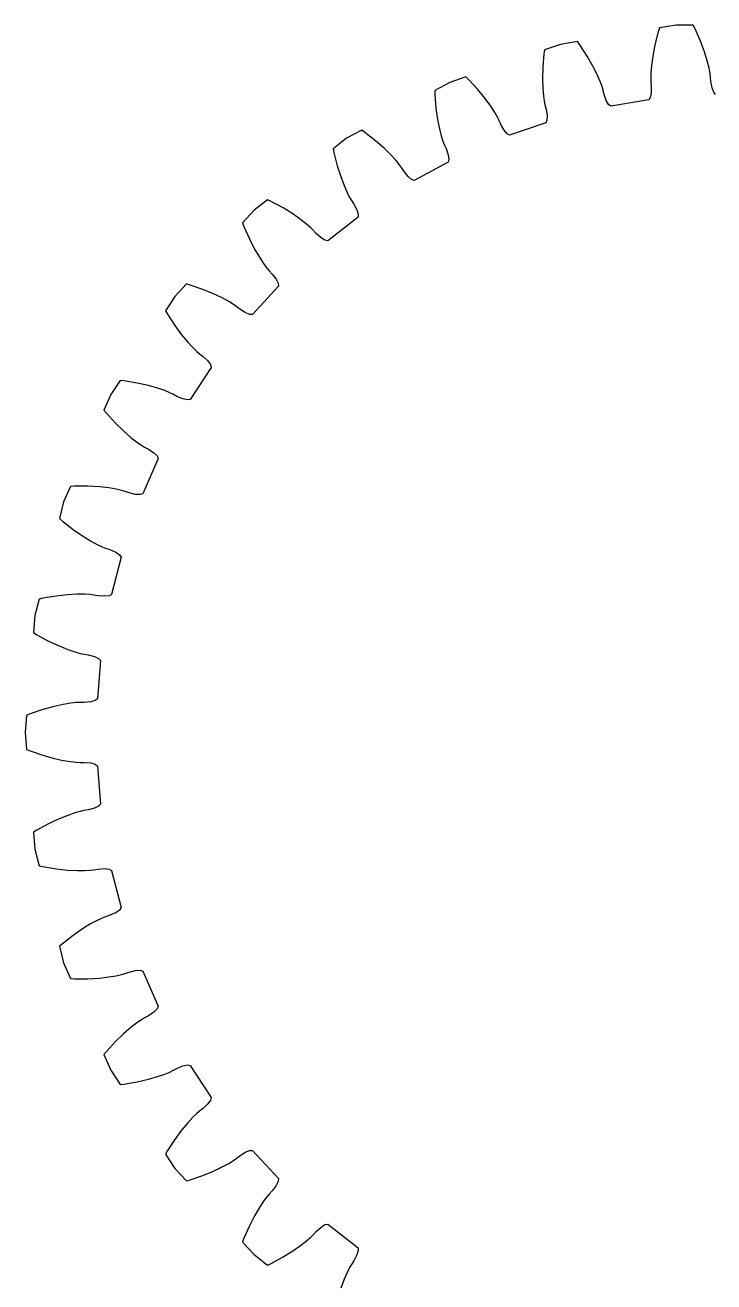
# Model space of a CAD drawing. Extents: x 0 to 209, y 0 to 203.
# Drawn here: x 53.4 to 102.9, y 112.8 to 203 of the extents above; entities that cross this region are included whole.
import ezdxf

# ---------------------------------------------------------------- set-up
doc = ezdxf.new("R2010")
doc.units = 0

msp = doc.modelspace()

# ---------------------------------------------------------------- linework, layer by layer
for p, q in [((100.153, 203.023), (98.945, 202.821)), ((101.379, 203.023), (100.153, 203.023)), ((101.506, 202.769), (101.379, 203.023)), ((98.861, 202.55), (98.626, 201.611)), ((98.945, 202.821), (98.861, 202.55)), ((101.893, 201.882), (101.506, 202.769)), ((90.698, 201.24), (90.659, 200.959)), ((91.857, 201.638), (90.698, 201.24)), ((93.065, 201.84), (91.857, 201.638)), ((93.233, 201.611), (93.065, 201.84)), ((93.76, 200.799), (93.233, 201.611)), ((98.626, 201.611), (98.47, 200.802)), ((102.18, 201.109), (101.893, 201.882)), ((90.659, 200.959), (90.582, 199.995)), ((94.17, 200.084), (93.76, 200.799)), ((98.47, 200.802), (98.378, 200.126)), ((102.382, 200.457), (102.18, 201.109)), ((102.513, 199.934), (102.382, 200.457)), ((90.582, 199.995), (90.562, 199.17)), ((94.477, 199.475), (94.17, 200.084)), ((94.692, 198.98), (94.477, 199.475)), ((98.335, 199.588), (98.325, 199.191)), ((98.378, 200.126), (98.335, 199.588)), ((102.588, 199.544), (102.513, 199.934)), ((102.622, 199.292), (102.588, 199.544)), ((83.901, 198.907), (82.823, 198.324)), ((85.06, 199.305), (83.901, 198.907)), ((85.263, 199.106), (85.06, 199.305)), ((85.916, 198.393), (85.263, 199.106)), ((90.562, 199.17), (90.582, 198.488)), ((90.582, 198.488), (90.628, 197.951)), ((94.83, 198.608), (94.692, 198.98)), ((94.905, 198.365), (94.83, 198.608)), ((98.325, 199.191), (98.333, 198.937)), ((98.333, 198.937), (98.36, 198.617)), ((98.36, 198.617), (98.356, 198.151)), ((102.648, 198.972), (102.622, 199.292)), ((102.728, 198.514), (102.648, 198.972)), ((102.845, 198.207), (102.728, 198.514)), ((82.823, 198.324), (82.832, 198.04)), ((82.832, 198.04), (82.914, 197.076)), ((86.439, 197.755), (85.916, 198.393)), ((86.841, 197.204), (86.439, 197.755)), ((90.628, 197.951), (90.684, 197.558)), ((90.684, 197.558), (90.733, 197.308)), ((94.983, 198.054), (94.905, 198.365)), ((95.138, 197.614), (94.983, 198.054)), ((95.304, 197.331), (95.138, 197.614)), ((98.18, 197.655), (95.466, 197.203)), ((98.291, 197.829), (98.18, 197.655)), ((98.356, 198.151), (98.291, 197.829)), ((102.983, 198.054), (102.845, 198.207)), ((82.914, 197.076), (83.03, 196.26)), ((87.135, 196.752), (86.841, 197.204)), ((87.333, 196.407), (87.135, 196.752)), ((90.733, 197.308), (90.813, 196.997)), ((90.813, 196.997), (90.886, 196.538)), ((95.466, 197.203), (95.304, 197.331)), ((83.03, 196.26), (83.162, 195.59)), ((87.447, 196.18), (87.333, 196.407)), ((87.575, 195.886), (87.447, 196.18)), ((87.8, 195.478), (87.575, 195.886)), ((90.793, 196.019), (88.191, 195.126)), ((90.874, 196.209), (90.793, 196.019)), ((90.886, 196.538), (90.874, 196.209)), ((76.503, 194.903), (75.536, 194.151)), ((77.581, 195.487), (76.503, 194.903)), ((77.814, 195.324), (77.581, 195.487)), ((78.576, 194.728), (77.814, 195.324)), ((83.162, 195.59), (83.296, 195.068)), ((83.296, 195.068), (83.416, 194.689)), ((88.011, 195.226), (87.8, 195.478)), ((88.191, 195.126), (88.011, 195.226)), ((75.536, 194.151), (75.591, 193.872)), ((79.196, 194.185), (78.576, 194.728)), ((79.684, 193.708), (79.196, 194.185)), ((83.416, 194.689), (83.505, 194.451)), ((83.505, 194.451), (83.635, 194.158)), ((83.635, 194.158), (83.783, 193.716)), ((75.591, 193.872), (75.831, 192.935)), ((80.048, 193.31), (79.684, 193.708)), ((80.3, 193.003), (80.048, 193.31)), ((80.45, 192.798), (80.3, 193.003)), ((83.777, 193.19), (81.357, 191.88)), ((83.826, 193.39), (83.777, 193.19)), ((83.783, 193.716), (83.826, 193.39)), ((75.831, 192.935), (76.08, 192.149)), ((76.08, 192.149), (76.321, 191.511)), ((80.625, 192.528), (80.45, 192.798)), ((80.913, 192.163), (80.625, 192.528)), ((81.163, 191.949), (80.913, 192.163)), ((76.321, 191.511), (76.539, 191.017)), ((81.357, 191.88), (81.163, 191.949)), ((70.833, 190.49), (69.865, 189.737)), ((71.089, 190.368), (70.833, 190.49)), ((71.938, 189.905), (71.089, 190.368)), ((76.539, 191.017), (76.719, 190.664)), ((76.719, 190.664), (76.846, 190.444)), ((76.846, 190.444), (77.023, 190.175)), ((69.865, 189.737), (69.035, 188.835)), ((72.64, 189.472), (71.938, 189.905)), ((73.199, 189.081), (72.64, 189.472)), ((77.023, 190.175), (77.241, 189.764)), ((77.241, 189.764), (77.337, 189.45)), ((77.337, 189.45), (77.322, 189.244)), ((69.035, 188.835), (69.136, 188.57)), ((69.136, 188.57), (69.527, 187.685)), ((73.624, 188.749), (73.199, 189.081)), ((73.923, 188.487), (73.624, 188.749)), ((74.105, 188.31), (73.923, 188.487)), ((77.322, 189.244), (75.151, 187.554)), ((69.527, 187.685), (69.901, 186.95)), ((74.321, 188.073), (74.105, 188.31)), ((74.666, 187.76), (74.321, 188.073)), ((74.948, 187.59), (74.666, 187.76)), ((75.151, 187.554), (74.948, 187.59)), ((69.901, 186.95), (70.244, 186.36)), ((70.244, 186.36), (70.54, 185.91)), ((70.54, 185.91), (70.776, 185.59)), ((70.776, 185.59), (70.938, 185.395)), ((70.938, 185.395), (71.156, 185.159)), ((71.156, 185.159), (71.439, 184.789)), ((64.999, 184.45), (64.169, 183.548)), ((65.271, 184.372), (64.999, 184.45)), ((66.185, 184.056), (65.271, 184.372)), ((66.949, 183.743), (66.185, 184.056)), ((71.605, 184.289), (69.741, 182.265)), ((71.439, 184.789), (71.586, 184.495)), ((71.586, 184.495), (71.605, 184.289)), ((64.169, 183.548), (63.498, 182.523)), ((67.565, 183.45), (66.949, 183.743)), ((68.039, 183.192), (67.565, 183.45)), ((68.376, 182.984), (68.039, 183.192)), ((63.498, 182.523), (63.641, 182.277)), ((63.641, 182.277), (64.172, 181.469)), ((68.585, 182.838), (68.376, 182.984)), ((68.838, 182.64), (68.585, 182.838)), ((69.229, 182.389), (68.838, 182.64)), ((69.535, 182.267), (69.229, 182.389)), ((69.741, 182.265), (69.535, 182.267)), ((64.172, 181.469), (64.662, 180.806)), ((64.662, 180.806), (65.097, 180.28)), ((65.097, 180.28), (65.464, 179.884)), ((65.464, 179.884), (65.749, 179.608)), ((65.749, 179.608), (65.941, 179.442)), ((65.941, 179.442), (66.195, 179.245)), ((66.195, 179.245), (66.535, 178.927)), ((66.535, 178.927), (66.728, 178.661)), ((66.728, 178.661), (66.781, 178.462)), ((66.781, 178.462), (65.276, 176.158)), ((60.238, 177.533), (59.568, 176.507)), ((60.52, 177.501), (60.238, 177.533)), ((61.474, 177.339), (60.52, 177.501)), ((62.278, 177.156), (61.474, 177.339)), ((62.934, 176.969), (62.278, 177.156)), ((63.444, 176.792), (62.934, 176.969)), ((63.811, 176.642), (63.444, 176.792)), ((59.568, 176.507), (59.076, 175.384)), ((64.041, 176.533), (63.811, 176.642)), ((64.323, 176.379), (64.041, 176.533)), ((64.751, 176.196), (64.323, 176.379)), ((65.072, 176.126), (64.751, 176.196)), ((65.276, 176.158), (65.072, 176.126)), ((59.076, 175.384), (59.257, 175.166)), ((59.257, 175.166), (59.914, 174.456)), ((59.914, 174.456), (60.506, 173.882)), ((60.506, 173.882), (61.022, 173.436)), ((61.022, 173.436), (61.449, 173.106)), ((61.449, 173.106), (61.775, 172.88)), ((61.775, 172.88), (61.992, 172.748)), ((61.992, 172.748), (62.275, 172.596)), ((62.275, 172.596), (62.663, 172.338)), ((62.663, 172.338), (62.897, 172.107)), ((62.982, 171.919), (61.876, 169.399)), ((62.897, 172.107), (62.982, 171.919)), ((56.681, 169.926), (56.189, 168.804)), ((56.965, 169.941), (56.681, 169.926)), ((57.932, 169.938), (56.965, 169.941)), ((58.755, 169.891), (57.932, 169.938)), ((59.433, 169.814), (58.755, 169.891)), ((59.965, 169.724), (59.433, 169.814)), ((60.352, 169.636), (59.965, 169.724)), ((60.597, 169.566), (60.352, 169.636)), ((60.9, 169.461), (60.597, 169.566)), ((56.189, 168.804), (55.888, 167.616)), ((61.352, 169.35), (60.9, 169.461)), ((61.681, 169.334), (61.352, 169.35)), ((61.876, 169.399), (61.681, 169.334)), ((55.888, 167.616), (56.103, 167.43)), ((56.103, 167.43), (56.868, 166.838)), ((56.868, 166.838), (57.547, 166.37)), ((57.547, 166.37), (58.129, 166.014)), ((58.129, 166.014), (58.604, 165.759)), ((58.604, 165.759), (58.963, 165.59)), ((58.963, 165.59), (59.199, 165.495)), ((59.199, 165.495), (59.503, 165.392)), ((59.503, 165.392), (59.928, 165.201)), ((59.928, 165.201), (60.197, 165.012)), ((60.311, 164.84), (59.636, 162.173)), ((60.197, 165.012), (60.311, 164.84)), ((54.425, 161.838), (54.124, 160.65)), ((54.702, 161.899), (54.425, 161.838)), ((55.657, 162.056), (54.702, 161.899)), ((56.477, 162.144), (55.657, 162.056)), ((57.158, 162.18), (56.477, 162.144)), ((57.697, 162.178), (57.158, 162.18)), ((58.094, 162.156), (57.697, 162.178)), ((58.346, 162.127), (58.094, 162.156)), ((58.663, 162.073), (58.346, 162.127)), ((59.127, 162.038), (58.663, 162.073)), ((59.453, 162.077), (59.127, 162.038)), ((59.636, 162.173), (59.453, 162.077)), ((54.124, 160.65), (54.023, 159.428)), ((54.023, 159.428), (54.265, 159.28)), ((54.265, 159.28), (55.117, 158.822)), ((55.117, 158.822), (55.864, 158.472)), ((55.864, 158.472), (56.497, 158.217)), ((56.497, 158.217), (57.007, 158.043)), ((57.007, 158.043), (57.389, 157.937)), ((57.389, 157.937), (57.638, 157.882)), ((57.638, 157.882), (57.955, 157.83)), ((57.955, 157.83), (58.405, 157.712)), ((58.405, 157.712), (58.701, 157.569)), ((58.843, 157.419), (58.615, 154.677)), ((58.701, 157.569), (58.843, 157.419)), ((56.17, 154.276), (55.504, 154.128)), ((56.702, 154.363), (56.17, 154.276)), ((57.097, 154.406), (56.702, 154.363)), ((57.351, 154.419), (57.097, 154.406)), ((57.672, 154.418), (57.351, 154.419)), ((58.136, 154.46), (57.672, 154.418)), ((58.451, 154.552), (58.136, 154.46)), ((58.615, 154.677), (58.451, 154.552)), ((53.531, 153.488), (53.43, 152.267)), ((53.794, 153.594), (53.531, 153.488)), ((54.71, 153.906), (53.794, 153.594)), ((55.504, 154.128), (54.71, 153.906)), ((53.43, 152.267), (53.531, 151.046)), ((53.531, 151.046), (53.794, 150.94)), ((53.794, 150.94), (54.71, 150.628)), ((54.71, 150.628), (55.504, 150.406)), ((55.504, 150.406), (56.17, 150.258)), ((56.17, 150.258), (56.702, 150.171)), ((56.702, 150.171), (57.097, 150.128)), ((57.097, 150.128), (57.351, 150.115)), ((57.351, 150.115), (57.672, 150.116)), ((57.672, 150.116), (58.136, 150.074)), ((58.136, 150.074), (58.451, 149.982)), ((58.451, 149.982), (58.615, 149.857)), ((58.615, 149.857), (58.843, 147.115)), ((58.843, 147.115), (58.701, 146.964)), ((56.497, 146.316), (55.864, 146.062)), ((57.007, 146.49), (56.497, 146.316)), ((57.389, 146.597), (57.007, 146.49)), ((57.638, 146.652), (57.389, 146.597)), ((57.955, 146.704), (57.638, 146.652)), ((58.405, 146.822), (57.955, 146.704)), ((58.701, 146.964), (58.405, 146.822)), ((54.265, 145.253), (54.023, 145.105)), ((55.117, 145.712), (54.265, 145.253)), ((55.864, 146.062), (55.117, 145.712)), ((54.023, 145.105), (54.124, 143.884)), ((54.124, 143.884), (54.425, 142.696)), ((54.425, 142.696), (54.702, 142.635)), ((54.702, 142.635), (55.657, 142.478)), ((58.663, 142.461), (59.127, 142.495)), ((59.127, 142.495), (59.453, 142.457)), ((55.657, 142.478), (56.477, 142.39)), ((56.477, 142.39), (57.158, 142.354)), ((57.158, 142.354), (57.697, 142.355)), ((57.697, 142.355), (58.094, 142.378)), ((58.094, 142.378), (58.346, 142.407)), ((58.346, 142.407), (58.663, 142.461)), ((59.453, 142.457), (59.636, 142.361)), ((59.636, 142.361), (60.311, 139.693)), ((58.963, 138.944), (58.604, 138.775)), ((59.199, 139.039), (58.963, 138.944)), ((59.503, 139.142), (59.199, 139.039)), ((59.928, 139.332), (59.503, 139.142)), ((60.197, 139.522), (59.928, 139.332)), ((60.311, 139.693), (60.197, 139.522)), ((57.547, 138.164), (56.868, 137.696)), ((58.129, 138.52), (57.547, 138.164)), ((58.604, 138.775), (58.129, 138.52)), ((56.103, 137.104), (55.888, 136.918)), ((56.868, 137.696), (56.103, 137.104)), ((55.888, 136.918), (56.189, 135.73)), ((56.189, 135.73), (56.681, 134.608)), ((56.681, 134.608), (56.965, 134.593)), ((56.965, 134.593), (57.932, 134.596)), ((57.932, 134.596), (58.755, 134.643)), ((58.755, 134.643), (59.433, 134.72)), ((59.433, 134.72), (59.965, 134.81)), ((59.965, 134.81), (60.352, 134.898)), ((60.352, 134.898), (60.597, 134.968)), ((60.597, 134.968), (60.9, 135.073)), ((60.9, 135.073), (61.352, 135.184)), ((61.352, 135.184), (61.681, 135.2)), ((61.681, 135.2), (61.876, 135.134)), ((61.876, 135.134), (62.982, 132.615)), ((62.982, 132.615), (62.897, 132.427)), ((61.992, 131.786), (61.775, 131.653)), ((62.275, 131.938), (61.992, 131.786)), ((62.663, 132.196), (62.275, 131.938)), ((62.897, 132.427), (62.663, 132.196)), ((61.022, 131.098), (60.506, 130.651)), ((61.449, 131.428), (61.022, 131.098)), ((61.775, 131.653), (61.449, 131.428)), ((59.914, 130.078), (59.257, 129.368)), ((60.506, 130.651), (59.914, 130.078)), ((59.257, 129.368), (59.076, 129.149)), ((59.076, 129.149), (59.568, 128.027)), ((64.041, 128.001), (64.323, 128.154)), ((64.323, 128.154), (64.751, 128.338)), ((64.751, 128.338), (65.072, 128.408)), ((65.072, 128.408), (65.276, 128.376)), ((65.276, 128.376), (66.781, 126.072)), ((59.568, 128.027), (60.238, 127.001)), ((60.52, 127.033), (61.474, 127.195)), ((61.474, 127.195), (62.278, 127.377)), ((62.278, 127.377), (62.934, 127.565)), ((62.934, 127.565), (63.444, 127.741)), ((63.444, 127.741), (63.811, 127.892)), ((63.811, 127.892), (64.041, 128.001)), ((60.238, 127.001), (60.52, 127.033)), ((66.535, 125.607), (66.195, 125.289)), ((66.728, 125.873), (66.535, 125.607)), ((66.781, 126.072), (66.728, 125.873)), ((65.464, 124.65), (65.097, 124.254)), ((65.749, 124.926), (65.464, 124.65)), ((65.941, 125.092), (65.749, 124.926)), ((66.195, 125.289), (65.941, 125.092)), ((64.662, 123.728), (64.172, 123.065)), ((65.097, 124.254), (64.662, 123.728)), ((64.172, 123.065), (63.641, 122.257)), ((63.641, 122.257), (63.498, 122.011)), ((63.498, 122.011), (64.169, 120.985)), ((68.585, 121.696), (68.838, 121.893)), ((68.838, 121.893), (69.229, 122.145)), ((69.229, 122.145), (69.535, 122.267)), ((69.535, 122.267), (69.741, 122.269)), ((69.741, 122.269), (71.605, 120.244)), ((64.169, 120.985), (64.999, 120.084)), ((66.949, 120.791), (67.565, 121.083)), ((67.565, 121.083), (68.039, 121.341)), ((68.039, 121.341), (68.376, 121.55)), ((68.376, 121.55), (68.585, 121.696)), ((64.999, 120.084), (65.271, 120.162)), ((65.271, 120.162), (66.185, 120.478)), ((66.185, 120.478), (66.949, 120.791)), ((71.586, 120.039), (71.439, 119.745)), ((71.605, 120.244), (71.586, 120.039)), ((70.938, 119.139), (70.776, 118.943)), ((71.156, 119.375), (70.938, 119.139)), ((71.439, 119.745), (71.156, 119.375)), ((70.244, 118.173), (69.901, 117.584)), ((70.54, 118.624), (70.244, 118.173)), ((70.776, 118.943), (70.54, 118.624)), ((69.901, 117.584), (69.527, 116.849)), ((69.527, 116.849), (69.136, 115.964)), ((74.105, 116.224), (74.321, 116.461)), ((74.321, 116.461), (74.666, 116.774)), ((74.666, 116.774), (74.948, 116.944)), ((74.948, 116.944), (75.151, 116.98)), ((75.151, 116.98), (77.322, 115.29)), ((69.136, 115.964), (69.035, 115.698)), ((69.035, 115.698), (69.865, 114.797)), ((72.64, 115.062), (73.199, 115.452)), ((73.199, 115.452), (73.624, 115.785)), ((73.624, 115.785), (73.923, 116.046)), ((73.923, 116.046), (74.105, 116.224)), ((69.865, 114.797), (70.833, 114.044)), ((71.089, 114.166), (71.938, 114.629)), ((71.938, 114.629), (72.64, 115.062)), ((77.241, 114.77), (77.023, 114.359)), ((77.337, 115.084), (77.241, 114.77)), ((77.322, 115.29), (77.337, 115.084)), ((70.833, 114.044), (71.089, 114.166)), ((76.719, 113.87), (76.539, 113.517)), ((76.846, 114.09), (76.719, 113.87)), ((77.023, 114.359), (76.846, 114.09)), ((76.321, 113.023), (76.08, 112.385)), ((76.539, 113.517), (76.321, 113.023))]:
    msp.add_line(p, q)

doc.saveas('drawing.dxf')
